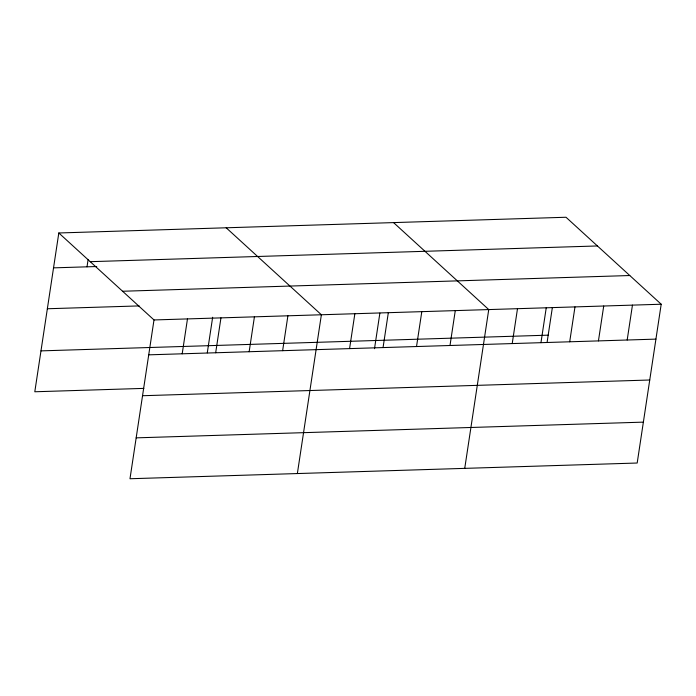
<?xml version="1.0" encoding="UTF-8"?>
<svg xmlns="http://www.w3.org/2000/svg" width="696" height="696" viewBox="0 0 696 696"><rect width="100%" height="100%" fill="white"/><g stroke="black" fill="none" stroke-linecap="round" stroke-linejoin="round"><path stroke-width="1.04" d="M58.812 232.977L153.999 319.951L129.987 478.744L637.188 463.023L661.2 304.23L566.013 217.256L58.812 232.977L34.8 391.77L143.863 388.385M87.017 266.829L88.131 259.425M182.195 353.803L187.476 318.907M207.278 352.846L212.663 317.254M215.673 352.759L220.954 317.872M249.151 351.724L254.423 316.837M282.628 350.688L287.9 315.801M297.366 473.55L321.378 314.766L226.191 227.792M349.575 348.609L354.856 313.722M374.5 348.687L379.877 313.122M383.052 347.574L388.325 312.687M416.53 346.538L421.802 311.651M449.999 345.503L455.28 310.616M464.737 468.365L488.749 309.572L393.571 222.607M512.221 343.572L517.493 308.685M540.957 342.684L546.238 307.797M547.1 342.319L552.328 307.78M569.702 341.788L574.974 306.901M598.438 340.901L603.719 306.014M627.183 340.005L632.455 305.118M90.228 261.679L597.429 245.958M53.54 267.864L96.735 266.525M122.592 291.25L629.784 275.529M47.354 308.754L139.139 305.909M153.999 319.951L661.2 304.23M40.986 350.88L548.187 335.159M148.726 354.838L655.928 339.117M142.541 395.728L649.742 380.007M136.172 437.854L643.365 422.133"/></g></svg>
